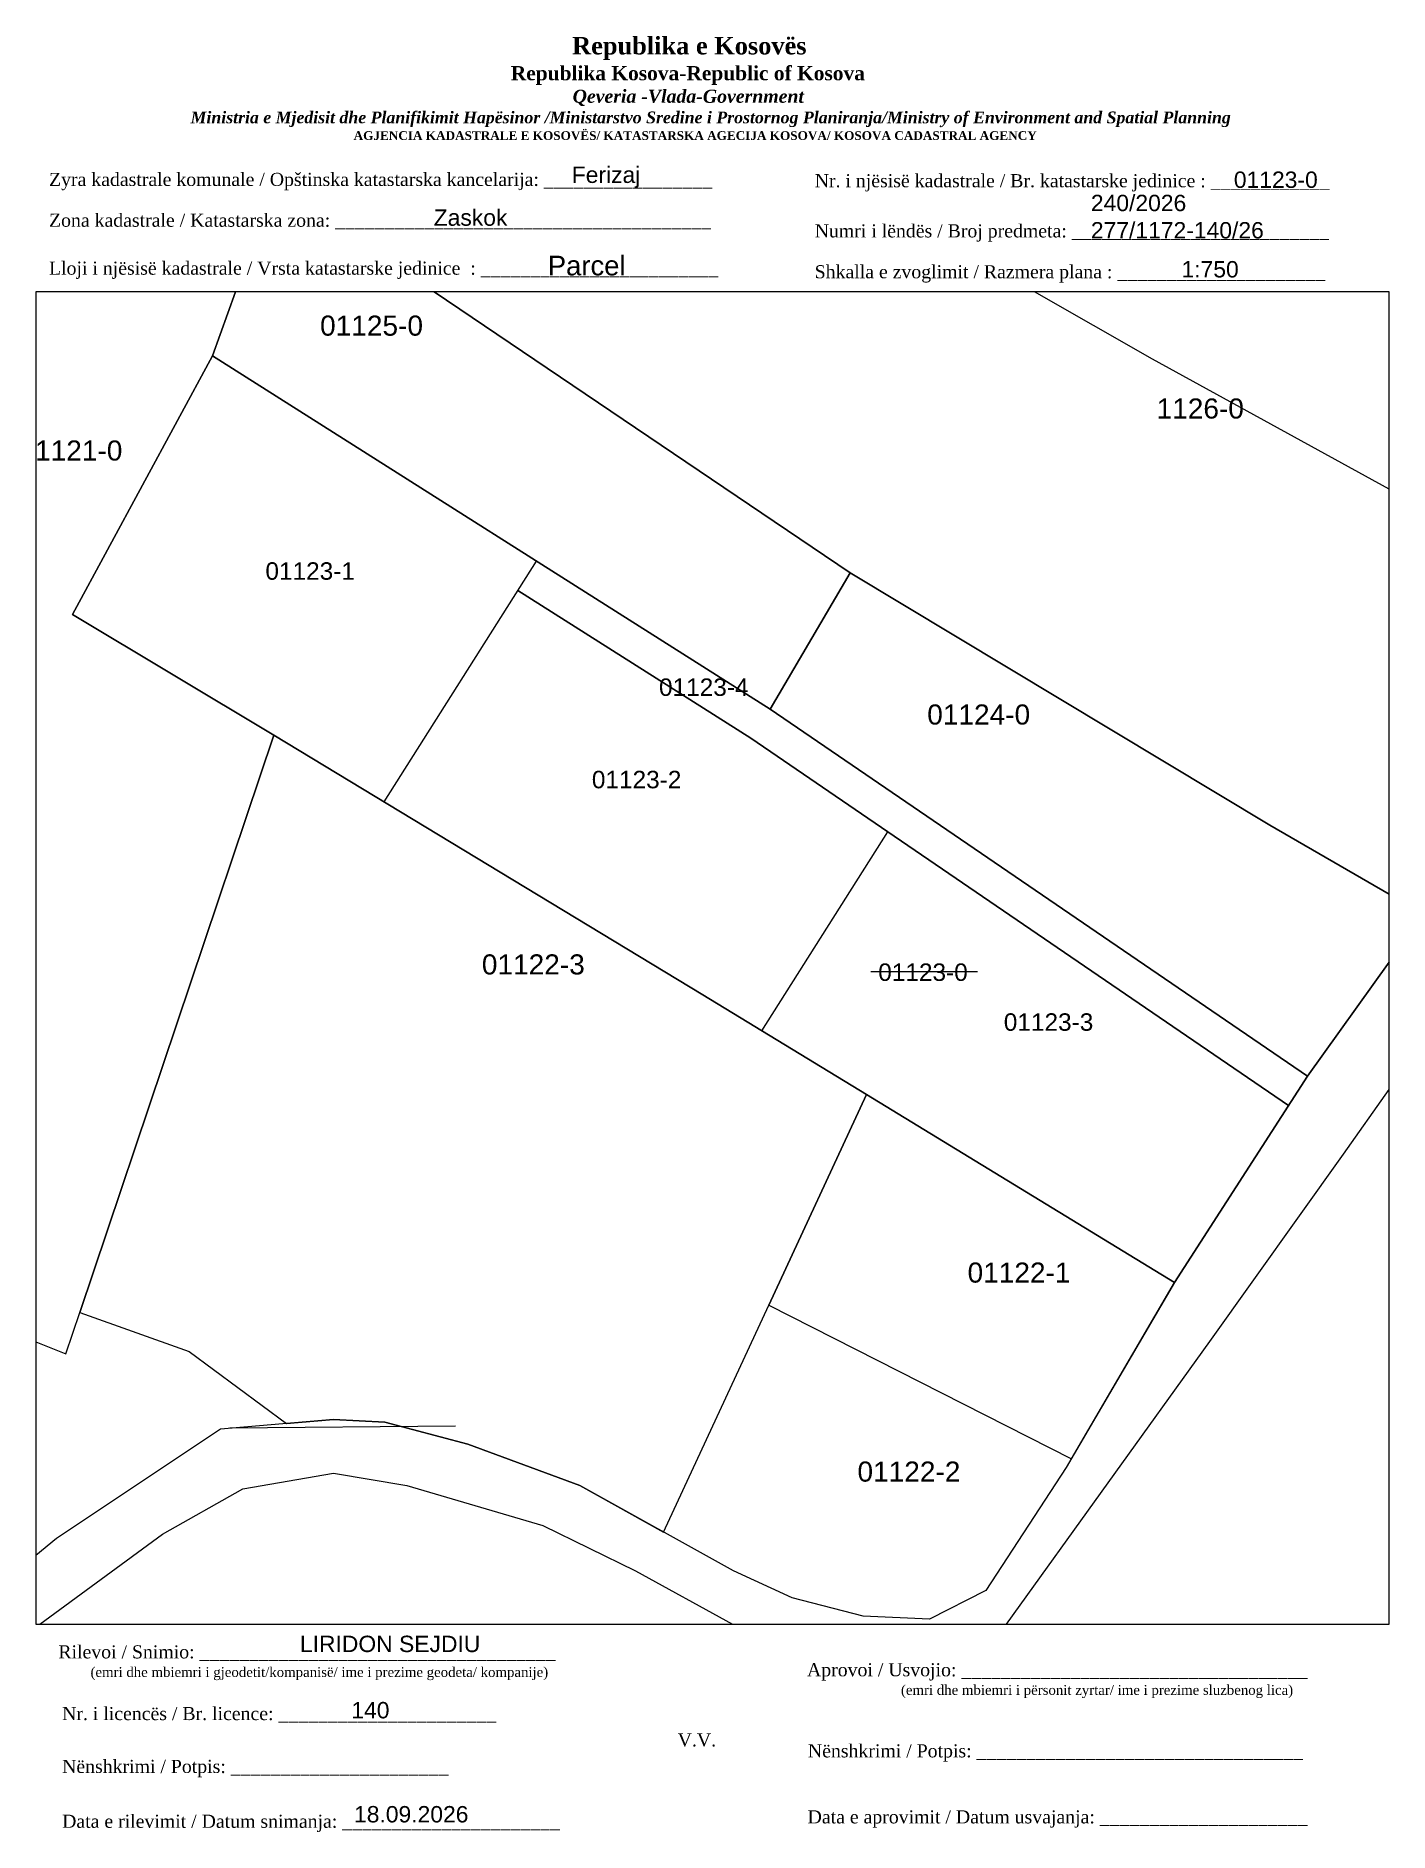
# Paper-space layout '1123' of a CAD drawing. Header units: metres, sheet in millimetres. Extents: x 1 to 208, y 2 to 276.
# The model-space entities are those that its viewports show. They can reach past a viewport. Long polylines and large blocks are cut down to what shows.
import ezdxf
from ezdxf.enums import TextEntityAlignment as Align

# ---------------------------------------------------------------- set-up
doc = ezdxf.new("R2010")
doc.units = ezdxf.units.M
doc.layers.get('0').update_dxf_attribs({"lineweight": 0})
for name, color, linetype, lineweight in [('Korniza e jashtme', 7, 'Continuous', 0), ('label', 1, 'Continuous', 0), ('Ndarje e re', 1, 'Continuous', 0), ('Nr Parceles Baze', 7, 'Continuous', 0), ('Nr-Kojshi', 251, 'Continuous', 0), ('Nr-Ri', 1, 'Continuous', 0), ('Parc-Kojshi', 251, 'Continuous', 0), ('Parcela Baze', 7, 'Continuous', 0)]:
    doc.layers.add(name, color=color, linetype=linetype, lineweight=lineweight)
doc.styles.get("Standard").update_dxf_attribs({"font": 'arial.ttf'})

msp = doc.modelspace()

# ---------------------------------------------------------------- linework, layer by layer
at = {"layer": 'label', "flags": 128}
msp.add_lwpolyline([(7511312.69, 4688650.94), (7511324.89, 4688650.94)], dxfattribs=at)
at = {"layer": 'Ndarje e re', "flags": 128}
for points in [[(7511256.94, 4688670.36), (7511274.39, 4688697.93)], [(7511300.21, 4688644.14), (7511314.64, 4688666.93)], [(7511265.11, 4688598.86), (7511239.26, 4688598.62)]]:
    msp.add_lwpolyline(points, dxfattribs=at)
at = {"layer": 'Ndarje e re', "lineweight": -3, "flags": 128}
msp.add_lwpolyline([(7511360.53, 4688635.58), (7511314.63, 4688666.93), (7511298.96, 4688677.64), (7511272.25, 4688694.55)], dxfattribs=at)
at = {"layer": 'Parc-Kojshi'}
for points in [[(7511376, 4688657.5), (7511362.7, 4688638.94), (7511347.46, 4688615.33), (7511335.07, 4688594.11), (7511325.86, 4688580.04), (7511319.41, 4688576.76), (7511311.82, 4688577.11), (7511303.68, 4688579.21), (7511296.97, 4688582.28), (7511279.37, 4688592.06), (7511266.53, 4688596.81), (7511257.03, 4688599.33), (7511251.16, 4688599.61), (7511238.22, 4688598.53), (7511219.43, 4688585.99), (7511201.9, 4688571.58)], [(7511204.02, 4688566.34), (7511231.58, 4688586.49), (7511240.77, 4688591.68), (7511251.16, 4688593.48), (7511259.55, 4688592.08), (7511275.14, 4688587.49), (7511285.73, 4688582.29), (7511300.31, 4688574.29)], [(7511325.87, 4688572.92), (7511351.52, 4688608.57), (7511366.83, 4688630.02), (7511426.2, 4688714.29)]]:
    msp.add_lwpolyline(points, dxfattribs=at)
at = {"layer": 'Parc-Kojshi', "flags": 128}
for points in [[(7511244.31, 4688678), (7511221.26, 4688691.81), (7511237.29, 4688721.42), (7511244.34, 4688741.11), (7511264.15, 4688767.13), (7511273.5, 4688780.11), (7511273.81, 4688786.52), (7511251.12, 4688798.31), (7511240.72, 4688804.32), (7511194.35, 4688717.31), (7511170.64, 4688656.82), (7511179.02, 4688653.56), (7511188.78, 4688644.02), (7511202.03, 4688628.85), (7511213.38, 4688610), (7511220.49, 4688607.15), (7511222.09, 4688611.89)], [(7511244.34, 4688741.11), (7511237.29, 4688721.42), (7511301.16, 4688680.98), (7511310.32, 4688696.6)], [(7511358.38, 4688667.69), (7511310.32, 4688696.6), (7511301.16, 4688680.98), (7511362.7, 4688638.94), (7511376, 4688657.5)], [(7511293.46, 4688648.25), (7511244.31, 4688678), (7511222.09, 4688611.89), (7511234.6, 4688607.43), (7511245.78, 4688599.16), (7511251.16, 4688599.61), (7511257.03, 4688599.33), (7511266.53, 4688596.81), (7511279.37, 4688592.06), (7511288.94, 4688586.74), (7511301, 4688612.7), (7511312.21, 4688636.83)], [(7511347.46, 4688615.33), (7511312.21, 4688636.83), (7511301, 4688612.7), (7511335.66, 4688595.11)]]:
    msp.add_lwpolyline(points, close=True, dxfattribs=at)
at = {"layer": 'Parc-Kojshi'}
msp.add_lwpolyline([(7511399.77, 4688690.92), (7511344.94, 4688721.04), (7511264.15, 4688767.13), (7511244.34, 4688741.11), (7511310.32, 4688696.6), (7511358.38, 4688667.69), (7511376, 4688657.5), (7511399.77, 4688690.92)], close=True, dxfattribs=at)
at = {"layer": 'Parcela Baze', "flags": 128}
msp.add_lwpolyline([(7511328.4, 4688786.47), (7511341.28, 4688806.96), (7511358.19, 4688798.33), (7511383.98, 4688783.74), (7511436.09, 4688746.98), (7511399.77, 4688690.92), (7511344.94, 4688721.04), (7511264.15, 4688767.13), (7511273.5, 4688780.11), (7511313.97, 4688757.26), (7511328.4, 4688786.47)], dxfattribs=at)
msp.add_lwpolyline([(7511362.7, 4688638.94), (7511301.16, 4688680.98), (7511237.29, 4688721.42), (7511221.26, 4688691.81), (7511244.31, 4688678), (7511293.46, 4688648.25), (7511312.21, 4688636.83), (7511347.46, 4688615.33)], close=True, dxfattribs=at)

# ---------------------------------------------------------------- texts
at = {"layer": 'Nr Parceles Baze'}
msp.add_text('01123-0', height=2, dxfattribs=at).set_placement((7511313.54, 4688649.85))
at = {"layer": 'Nr-Kojshi'}
for s, p in [('01125-0', (7511249.61, 4688723.74)), ('01121-0', (7511215.18, 4688709.44)), ('01124-0', (7511319.15, 4688679.21)), ('01122-3', (7511268.14, 4688650.59)), ('01122-1', (7511323.77, 4688615.3)), ('01122-2', (7511311.16, 4688592.51))]:
    msp.add_text(s, height=2.3, dxfattribs=at).set_placement(p)
msp.add_text('1126-0', height=2.3, dxfattribs=at).set_placement((7511350.42, 4688715.4), align=Align.MIDDLE_CENTER)
at = {"layer": 'Nr-Ri'}
for s, p in [('01123-1', (7511243.35, 4688695.79)), ('01123-4', (7511288.43, 4688682.49)), ('01123-2', (7511280.74, 4688671.91)), ('01123-3', (7511327.92, 4688644.14))]:
    msp.add_text(s, height=2, dxfattribs=at).set_placement(p)

psp = doc.layouts.new('1123')

# ---------------------------------------------------------------- texts
for s, p in [('01123-0', (183.92, 252.84)), ('Zaskok', (61.73, 247.06)), ('1:750', (175.93, 239.17)), ('LIRIDON SEJDIU ', (41.3, 29.28)), ('140', (49.15, 19.16)), ('18.09.2026', (49.56, 3.27))]:
    psp.add_text(s, height=2.5).set_placement(p)
for s, insert, char_height, width, attachment_point in [('\\pi77.297;{\\fBook Antiqua|b1|i0|c0|p18;\\H1.333x;Republika e Kosovës\\fTimes New Roman|b1|i0|c0|p18;\\P\\pi67.927;\\fBook Antiqua|b1|i0|c0|p18;\\H0.8125x;Republika Kosova-Republic of Kosova\\fTimes New Roman|b1|i0|c0|p18;\\P\\pi77.378;\\fBook Antiqua|b1|i1|c0|p18;\\H0.9233x;Qeveria -Vlada-Government \\P\\pi13.032,l6,t23.033;\\fTimes New Roman|b1|i1|c0|p18;\\H0.9x;Ministria e Mjedisit dhe Planifikimit Hapësinor /Ministarstvo Sredine i Prostornog Planiranja/Ministry of Environment and Spatial Planning\\P\\pi43.931,l0,tz;\\fBook Antiqua|b1|i0|c0|p18;\\H0.7406x;AGJENCIA KADASTRALE E KOSOVËS/ KATASTARSKA AGECIJA KOSOVA/ KOSOVA CADASTRAL AGENCY}', (5.57, 275.89), 2, 191.8237, 1), ('{\\fTimes New Roman|b0|i0|c0|p18;Zyra kadastrale komunale / Opštinska katastarska kancelarija: _________________}', (2.98, 255.14), 2, 100.6873, 1), ('Ferizaj', (88.05, 254.47), 2.5, 9.9735, 5), ('{\\fTimes New Roman|b0|i0|c0|p18;Nr. i njësisë kadastrale / Br. katastarske jedinice : ____________}', (119.91, 254.94), 2, 79.9484, 1), ('240/2026\\P277/1172-140/26\\P', (162.09, 251.79), 2.5, 27.4569, 1), ('{\\fTimes New Roman|b0|i0|c0|p18;Zona kadastrale / Katastarska zona: ______________________________________}', (2.98, 248.91), 2, 100.6873, 1), ('{\\fTimes New Roman|b0|i0|c0|p18;Numri i lëndës / Broj predmeta: __________________________}', (119.91, 247.28), 2, 79.9484, 1), ('{\\fTimes New Roman|b0|i0|c0|p18;Lloji i njësisë kadastrale / Vrsta katastarske jedinice  : ________________________}', (2.98, 241.59), 2, 100.6873, 1), ('{\\fArial|b0|i0|c0|p34;Parcel}', (85.09, 240.96), 3, 11.2939, 5), ('{\\fTimes New Roman|b0|i0|c0|p18;Shkalla e zvoglimit / Razmera plana : _____________________}', (119.91, 241.04), 2, 79.9484, 1), ('{\\fTimes New Roman|b0|i0|c0|p18;Rilevoi / Snimio: ____________________________________\\P     \\H0.75x;(emri dhe mbiemri i gjeodetit/kompanisë/ ime i prezime geodeta/ kompanije)}', (42.38, 27.65), 2, 74.7958, 5), ('{\\fTimes New Roman|b0|i0|c0|p18; Aprovoi / Usvojio: ___________________________________\\P                    \\H0.75x;(emri dhe mbiemri i përsonit zyrtar/ ime i prezime sluzbenog lica)}', (117.98, 27.58), 2, 83.344, 1), ('{\\fTimes New Roman|b0|i0|c0|p18;Nr. i licencës / Br. licence: ______________________\\P                                }', (4.98, 20.89), 2, 83.344, 1), ('{\\fTimes New Roman|b0|i0|c0|p18;V.V.                                 }', (101.92, 15.84), 2, 5.7076, 5), ('{\\fTimes New Roman|b0|i0|c0|p18; Nënshkrimi / Potpis: _________________________________}', (118.12, 15.2), 2, 83.344, 1), ('{\\fTimes New Roman|b0|i0|c0|p18;Nënshkrimi / Potpis: ______________________\\P                                 }', (4.98, 12.82), 2, 83.344, 1), ('{\\fTimes New Roman|b0|i0|c0|p18;Data e rilevimit / Datum snimanja: ______________________\\P                                 }', (4.98, 4.45), 2, 83.344, 1), ('{\\fTimes New Roman|b0|i0|c0|p18; Data e aprovimit / Datum usvajanja: _____________________}', (118.07, 5.12), 2, 83.344, 1)]:
    psp.add_mtext(s, dxfattribs=dict(insert=insert, char_height=char_height, width=width, attachment_point=attachment_point))

# ---------------------------------------------------------------- viewports
at = {"layer": 'Korniza e jashtme', "view_target_point": (370776.43, 310629.57)}
psp.add_viewport(center=(104.31, 135.25), size=(206.65, 203.4046), view_center_point=(7140518.13, 4378022.9), view_height=152.5534, dxfattribs=at)

doc.saveas('drawing.dxf')
